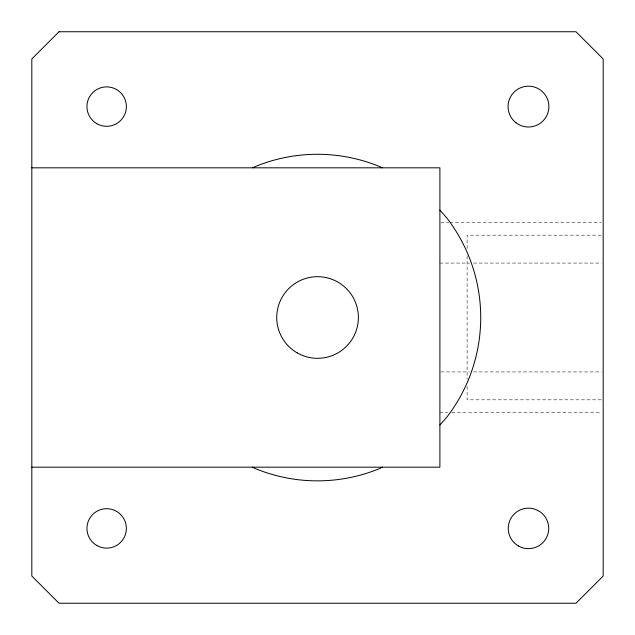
<?xml version="1.0" encoding="UTF-8"?>
<svg xmlns="http://www.w3.org/2000/svg" width="635" height="635" viewBox="0 0 635 635"><rect width="100%" height="100%" fill="white"/><g stroke="black" fill="none" stroke-linecap="round" stroke-linejoin="round"><path stroke-width="0.48" stroke-dasharray="3.17 2.38" d="M440.888 222.25L448.802 222.25M449.794 222.25L601.202 222.25M601.21 235.18L467.114 235.18L467.114 249.626M439.896 263.073L469.582 263.073M473.543 263.073L601.202 263.073M440.888 371.927L469.582 371.927M473.543 371.927L601.202 371.927M601.21 399.82L467.114 399.82L467.114 385.374M439.896 412.75L447.81 412.75M451.771 412.75L601.202 412.75M467.114 255.738L467.114 379.262"/><path stroke-width="0.95" d="M439.896 425.045L446.976 416.973A163.282 163.282 0 0 0 446.976 218.162L439.896 210.098M252.698 167.823L254.945 166.711A163.282 163.282 0 0 1 379.92 166.711L382.167 167.823M382.445 467.177L379.92 468.424A163.282 163.282 0 0 1 254.945 468.424L252.42 467.177M31.821 167.823L439.896 167.823L439.896 467.177L31.821 467.177M59.031 31.75L31.821 58.968L31.821 576.032L59.031 603.25L575.969 603.25L603.179 576.032L603.179 58.968L575.969 31.75L59.031 31.75M297.156 352.854A40.823 40.823 0 0 0 358.386 317.5A40.823 40.823 0 0 0 297.156 282.146A40.823 40.823 0 0 0 297.156 352.854M96.798 123.666A19.717 19.717 0 0 0 126.373 106.593A19.717 19.717 0 0 0 96.798 89.519A19.717 19.717 0 0 0 96.798 123.666M96.798 545.481A19.717 19.717 0 0 0 126.373 528.407A19.717 19.717 0 0 0 96.798 511.334A19.717 19.717 0 0 0 96.798 545.481M518.358 545.941A20.249 20.249 0 0 0 548.727 528.407A20.249 20.249 0 0 0 518.358 510.873A20.249 20.249 0 0 0 518.358 545.941M516.057 122.785A20.407 20.407 0 0 0 548.711 109.252A20.407 20.407 0 0 0 520.668 87.733A20.407 20.407 0 0 0 516.057 122.785"/></g></svg>
